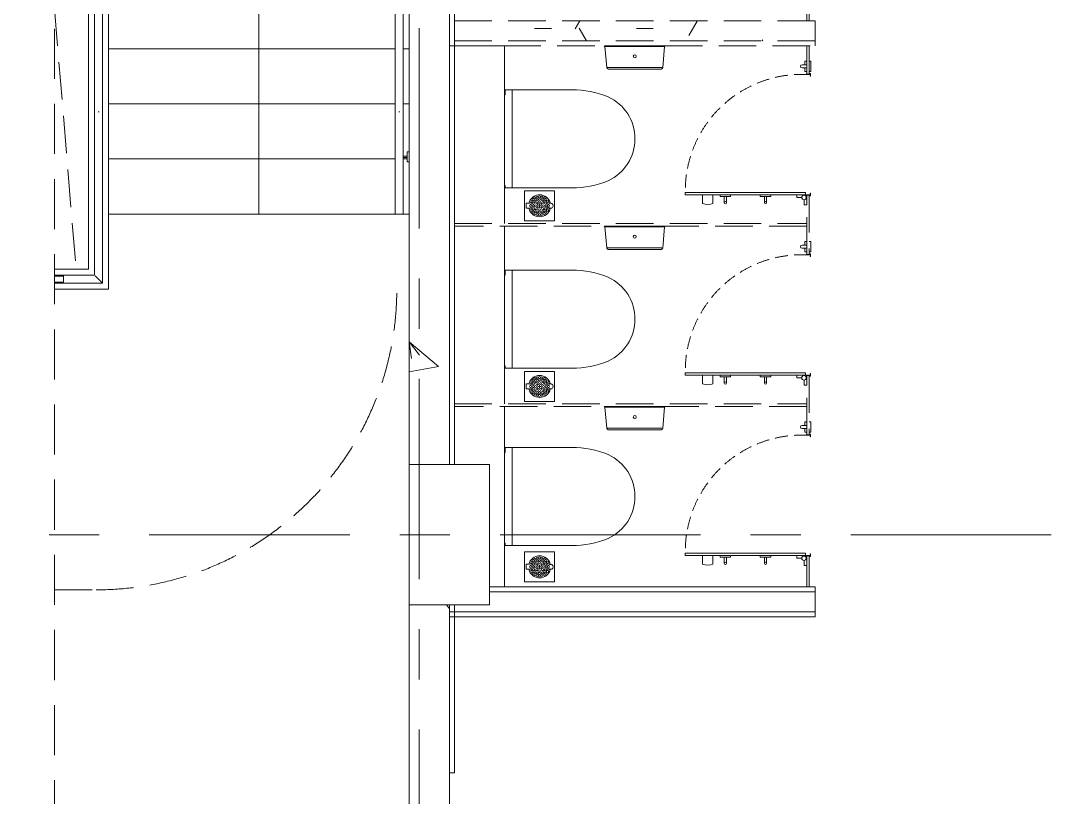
# Model space of a CAD drawing. Header units: millimetres. Extents: x -1834842 to 700335, y -490313101 to 518363.
# Drawn here: x -1243711 to -1238549, y 317059 to 320934 of the extents above; entities that cross this region are included whole.
import ezdxf

# ---------------------------------------------------------------- set-up
doc = ezdxf.new("R2010")
doc.units = ezdxf.units.MM
doc.header["$LTSCALE"] = 0.5
for name, pattern in [('DASHED', [19.05, 12.7, -6.35]), ('IDA - Grid Line', [3500, 2000, -500, 500, -500]), ('IDA - Hidden 065', [537.5, 375, -162.5]), ('IDA - Hidden 2-1', [750, 500, -250]), ('Overhead', [992.1875, 595.3125, -396.875])]:
    doc.linetypes.add(name, pattern=pattern)
doc.layers.get('0').update_dxf_attribs({"color": 8})
for name, color, linetype, lineweight in [('0-1', 8, 'Continuous', 5), ('A-_FURT----_E', 6, 'Continuous', 9), ('A-_WALL----_H-1', 7, 'Continuous', 9), ('S-_COLN----_E-2', 7, 'Continuous', 9)]:
    doc.layers.add(name, color=color, linetype=linetype, lineweight=lineweight)
doc.layers.add('0-LOWER ROOF', color=7, linetype='Continuous')
for name, color, linetype, lineweight, true_color in [('A-_DETA----_E-2', 6, 'IDA - Hidden 065', 9, 0xff00ff), ('A-_DETA----_ED-3', 6, 'IDA - Hidden 065', 9, 0xff00ff), ('A-_DETA----_ED-4', 1, 'IDA - Hidden 065', 9, 0xff0000), ('A-_DETA----_ED-5', 6, 'IDA - Hidden 2-1', 9, 0xff00ff), ('A-_FLOR----_E', 6, 'Continuous', 9, 0xff00ff), ('A-_GENM----_M', 6, 'Continuous', 9, 0xff00ff), ('A-_HANR----_E', 6, 'Continuous', 9, 0xff00ff), ('A-_HANR----_E3', 6, 'Continuous', 9, 0xff00ff), ('A-_HANR----_E3-1', 6, 'Overhead', 9, 0xff00ff), ('A-_HANR----_E6', 6, 'Continuous', 9, 0xff00ff), ('A-_WALL----_E', 6, 'Continuous', 9, 0xff00ff), ('A-_WALL----_H-2', 9, 'Continuous', 9, 0x808080), ('A-_WALLPRTN_E-1', 6, 'Continuous', 18, 0xff00ff), ('M-_SANIFIXR_E', 6, 'Continuous', 9, 0xff00ff), ('S-_ANOTGRID_E-1', 9, 'IDA - Grid Line', 9, 0x808080), ('S-_STRC----_A', 6, 'Continuous', 9, 0xff00ff), ('S-_STRC----_E', 6, 'Continuous', 9, 0xff00ff)]:
    doc.layers.add(name, color=color, linetype=linetype, lineweight=lineweight, true_color=true_color)

# ---------------------------------------------------------------- blocks, each defined once
blk = doc.blocks.new('1599_DB_A_BLK3_1STGD_R21_rvt-2-BLK 2 LOWER ROOF PLAN')
at = {"color": 8}
for p, q in [((-166037.4, -30390.9), (-166037.4, -30407.4)), ((-166028.4, -30388.9), (-166035.4, -30388.9)), ((-166016.4, -30388.9), (-166009.4, -30388.9)), ((-166007.4, -30390.9), (-166007.4, -30438.9)), ((-166028.4, -30407.4), (-166051.9, -30407.4)), ((-166028.4, -30422.4), (-166051.9, -30422.4)), ((-166037.4, -30422.4), (-166037.4, -30438.9)), ((-166028.4, -30440.9), (-166035.4, -30440.9)), ((-166016.4, -30440.9), (-166009.4, -30440.9)), ((-166548.3, -31098.9), (-166548.3, -31055.9)), ((-166496.3, -31055.9), (-166496.3, -31098.9)), ((-166460.2, -31055.9), (-166460.2, -31062.9)), ((-166458.2, -31064.9), (-166410.2, -31064.9)), ((-166439.7, -31095.4), (-166439.7, -31064.9)), ((-166428.7, -31095.4), (-166428.7, -31064.9)), ((-166408.2, -31062.9), (-166408.2, -31055.9)), ((-166260.2, -31055.9), (-166260.2, -31062.9)), ((-166258.2, -31064.9), (-166210.2, -31064.9)), ((-166239.7, -31095.4), (-166239.7, -31064.9)), ((-166228.7, -31095.4), (-166228.7, -31064.9)), ((-166208.2, -31062.9), (-166208.2, -31055.9)), ((-166028.4, -31307.4), (-166051.9, -31307.4)), ((-166028.4, -31322.4), (-166051.9, -31322.4)), ((-166037.4, -31290.9), (-166037.4, -31307.4)), ((-166037.4, -31322.4), (-166037.4, -31338.9)), ((-166028.4, -31288.9), (-166035.4, -31288.9)), ((-166016.4, -31288.9), (-166009.4, -31288.9)), ((-166007.4, -31290.9), (-166007.4, -31338.9)), ((-166028.4, -31340.9), (-166035.4, -31340.9)), ((-166016.4, -31340.9), (-166009.4, -31340.9)), ((-166548.3, -31998.9), (-166548.3, -31955.9)), ((-166496.3, -31955.9), (-166496.3, -31998.9)), ((-166460.2, -31955.9), (-166460.2, -31962.9)), ((-166458.2, -31964.9), (-166410.2, -31964.9)), ((-166439.7, -31995.4), (-166439.7, -31964.9)), ((-166428.7, -31995.4), (-166428.7, -31964.9)), ((-166408.2, -31962.9), (-166408.2, -31955.9)), ((-166260.2, -31955.9), (-166260.2, -31962.9)), ((-166258.2, -31964.9), (-166210.2, -31964.9)), ((-166239.7, -31995.4), (-166239.7, -31964.9)), ((-166228.7, -31995.4), (-166228.7, -31964.9)), ((-166208.2, -31962.9), (-166208.2, -31955.9)), ((-166028.4, -32207.4), (-166051.9, -32207.4)), ((-166037.4, -32190.9), (-166037.4, -32207.4)), ((-166028.4, -32188.9), (-166035.4, -32188.9)), ((-166016.4, -32188.9), (-166009.4, -32188.9)), ((-166007.4, -32190.9), (-166007.4, -32238.9)), ((-166028.4, -32222.4), (-166051.9, -32222.4)), ((-166037.4, -32222.4), (-166037.4, -32238.9)), ((-166028.4, -32240.9), (-166035.4, -32240.9)), ((-166016.4, -32240.9), (-166009.4, -32240.9)), ((-166548.3, -32898.9), (-166548.3, -32855.9)), ((-166496.3, -32855.9), (-166496.3, -32898.9)), ((-166460.2, -32855.9), (-166460.2, -32862.9)), ((-166458.2, -32864.9), (-166410.2, -32864.9)), ((-166439.7, -32895.4), (-166439.7, -32864.9)), ((-166428.7, -32895.4), (-166428.7, -32864.9)), ((-166408.2, -32862.9), (-166408.2, -32855.9)), ((-166260.2, -32855.9), (-166260.2, -32862.9)), ((-166258.2, -32864.9), (-166210.2, -32864.9)), ((-166239.7, -32895.4), (-166239.7, -32864.9)), ((-166228.7, -32895.4), (-166228.7, -32864.9)), ((-166208.2, -32862.9), (-166208.2, -32855.9))]:
    blk.add_line(p, q, dxfattribs=at)
for points in [[(-166009.1, -30461.7, -0.291473), (-166010.2, -30463.5, -1), (-166010.7, -30462.5, 0.291473), (-166010.3, -30461.7), (-166010.3, -30454, 0.350085), (-166012.1, -30452.7, 1), (-166012.1, -30455.2), (-166012.1, -30455.7), (-166028.6, -30455.7, -0.414214), (-166029.1, -30455.2), (-166029.1, -30451.7, -0.327538), (-166028.4, -30450.7), (-166028.4, -30454.5), (-166016.4, -30454.5), (-166016.4, -30451.7, -0.414214), (-166015.4, -30450.7), (-166012.1, -30450.7, -0.414214), (-166009.1, -30453.7)], [(-166009.1, -31049.9, 0.291473), (-166010.2, -31048.1, 1), (-166010.7, -31049.1, -0.291473), (-166010.3, -31049.9), (-166010.3, -31057.6, -0.350085), (-166012.1, -31058.9, -1), (-166012.1, -31056.4), (-166012.1, -31055.9), (-166028.6, -31055.9, 0.414214), (-166029.1, -31056.4), (-166029.1, -31059.9, 0.327538), (-166028.4, -31060.9), (-166028.4, -31057.1), (-166016.4, -31057.1), (-166016.4, -31059.9, 0.414214), (-166015.4, -31060.9), (-166012.1, -31060.9, 0.414214), (-166009.1, -31057.9)], [(-166009.1, -31361.7, -0.291473), (-166010.2, -31363.5, -1), (-166010.7, -31362.5, 0.291473), (-166010.3, -31361.7), (-166010.3, -31354, 0.350085), (-166012.1, -31352.7, 1), (-166012.1, -31355.2), (-166012.1, -31355.7), (-166028.6, -31355.7, -0.414214), (-166029.1, -31355.2), (-166029.1, -31351.7, -0.327538), (-166028.4, -31350.7), (-166028.4, -31354.5), (-166016.4, -31354.5), (-166016.4, -31351.7, -0.414214), (-166015.4, -31350.7), (-166012.1, -31350.7, -0.414214), (-166009.1, -31353.7)], [(-166009.1, -31949.9, 0.291473), (-166010.2, -31948.1, 1), (-166010.7, -31949.1, -0.291473), (-166010.3, -31949.9), (-166010.3, -31957.6, -0.350085), (-166012.1, -31958.9, -1), (-166012.1, -31956.4), (-166012.1, -31955.9), (-166028.6, -31955.9, 0.414214), (-166029.1, -31956.4), (-166029.1, -31959.9, 0.327538), (-166028.4, -31960.9), (-166028.4, -31957.1), (-166016.4, -31957.1), (-166016.4, -31959.9, 0.414214), (-166015.4, -31960.9), (-166012.1, -31960.9, 0.414214), (-166009.1, -31957.9)], [(-166009.1, -32261.7, -0.291473), (-166010.2, -32263.5, -1), (-166010.7, -32262.5, 0.291473), (-166010.3, -32261.7), (-166010.3, -32254, 0.350085), (-166012.1, -32252.7, 1), (-166012.1, -32255.2), (-166012.1, -32255.7), (-166028.6, -32255.7, -0.414214), (-166029.1, -32255.2), (-166029.1, -32251.7, -0.327538), (-166028.4, -32250.7), (-166028.4, -32254.5), (-166016.4, -32254.5), (-166016.4, -32251.7, -0.414214), (-166015.4, -32250.7), (-166012.1, -32250.7, -0.414214), (-166009.1, -32253.7)], [(-166009.1, -32849.9, 0.291473), (-166010.2, -32848.1, 1), (-166010.7, -32849.1, -0.291473), (-166010.3, -32849.9), (-166010.3, -32857.6, -0.350085), (-166012.1, -32858.9, -1), (-166012.1, -32856.4), (-166012.1, -32855.9), (-166028.6, -32855.9, 0.414214), (-166029.1, -32856.4), (-166029.1, -32859.9, 0.327538), (-166028.4, -32860.9), (-166028.4, -32857.1), (-166016.4, -32857.1), (-166016.4, -32859.9, 0.414214), (-166015.4, -32860.9), (-166012.1, -32860.9, 0.414214), (-166009.1, -32857.9)]]:
    blk.add_lwpolyline(points, format="xyb", close=True, dxfattribs=at)
for points in [[(-166034.2, -31043.9), (-166634.2, -31043.9), (-166634.2, -31055.9), (-166034.2, -31055.9)], [(-166034.2, -31943.9), (-166634.2, -31943.9), (-166634.2, -31955.9), (-166034.2, -31955.9)], [(-166034.2, -32843.9), (-166634.2, -32843.9), (-166634.2, -32855.9), (-166034.2, -32855.9)]]:
    blk.add_lwpolyline(points, close=True, dxfattribs=at)
for points in [[(-166052.9, -31069.4), (-166075.9, -31069.4, -0.414214), (-166077.9, -31067.4), (-166077.9, -31055.9), (-166050.4, -31055.9), (-166050.4, -31058.3), (-166041.9, -31058.3)], [(-166041.9, -31080.4), (-166041.9, -31103.4, 0.414214), (-166039.9, -31105.4), (-166028.4, -31105.4), (-166028.4, -31077.9), (-166030.8, -31077.9), (-166030.8, -31069.4)], [(-166052.9, -31969.4), (-166075.9, -31969.4, -0.414214), (-166077.9, -31967.4), (-166077.9, -31955.9), (-166050.4, -31955.9), (-166050.4, -31958.3), (-166041.9, -31958.3)], [(-166041.9, -31980.4), (-166041.9, -32003.4, 0.414214), (-166039.9, -32005.4), (-166028.4, -32005.4), (-166028.4, -31977.9), (-166030.8, -31977.9), (-166030.8, -31969.4)], [(-166052.9, -32869.4), (-166075.9, -32869.4, -0.414214), (-166077.9, -32867.4), (-166077.9, -32855.9), (-166050.4, -32855.9), (-166050.4, -32858.3), (-166041.9, -32858.3)], [(-166041.9, -32880.4), (-166041.9, -32903.4, 0.414214), (-166039.9, -32905.4), (-166028.4, -32905.4), (-166028.4, -32877.9), (-166030.8, -32877.9), (-166030.8, -32869.4)]]:
    blk.add_lwpolyline(points, format="xyb", dxfattribs=at)
for centre, radius in [((-166041.9, -31069.4), 11), ((-166434.2, -31095.4), 5.5), ((-166234.2, -31095.4), 5.5), ((-166434.2, -31995.4), 5.5), ((-166234.2, -31995.4), 5.5), ((-166041.9, -31969.4), 11), ((-166041.9, -32869.4), 11), ((-166434.2, -32895.4), 5.5), ((-166234.2, -32895.4), 5.5)]:
    blk.add_circle(centre, radius, dxfattribs=at)
for centre, radius, start, end in [((-166035.4, -30390.9), 2, 90, 180), ((-166009.4, -30390.9), 2, 0, 90), ((-166051.9, -30414.9), 7.5, 90, 270), ((-166035.4, -30438.9), 2, 180, 270), ((-166009.4, -30438.9), 2, 270, 0), ((-166458.2, -31062.9), 2, 180, 270), ((-166410.2, -31062.9), 2, 270, 0), ((-166258.2, -31062.9), 2, 180, 270), ((-166210.2, -31062.9), 2, 270, 0), ((-166522.3, -31033.8), 70.1, 248.2289, 291.7711), ((-166051.9, -31314.9), 7.5, 90, 270), ((-166035.4, -31290.9), 2, 90, 180), ((-166009.4, -31290.9), 2, 0, 90), ((-166035.4, -31338.9), 2, 180, 270), ((-166009.4, -31338.9), 2, 270, 0), ((-166522.3, -31933.8), 70.1, 248.2289, 291.7711), ((-166458.2, -31962.9), 2, 180, 270), ((-166410.2, -31962.9), 2, 270, 0), ((-166258.2, -31962.9), 2, 180, 270), ((-166210.2, -31962.9), 2, 270, 0), ((-166051.9, -32214.9), 7.5, 90, 270), ((-166035.4, -32190.9), 2, 90, 180), ((-166009.4, -32190.9), 2, 0, 90), ((-166035.4, -32238.9), 2, 180, 270), ((-166009.4, -32238.9), 2, 270, 0), ((-166458.2, -32862.9), 2, 180, 270), ((-166410.2, -32862.9), 2, 270, 0), ((-166258.2, -32862.9), 2, 180, 270), ((-166210.2, -32862.9), 2, 270, 0), ((-166522.3, -32833.8), 70.1, 248.2289, 291.7711)]:
    blk.add_arc(centre, radius, start, end, dxfattribs=at)
at = {"color": 8, "linetype": 'DASHED', "ltscale": 10}
for centre in [(-166053.5, -31036), (-166053.5, -31936), (-166053.5, -32836)]:
    blk.add_arc(centre, 580.8, 87.4769, 180.7806, dxfattribs=at)
at = {"layer": 'A-_DETA----_E-2', "color": 8}
for p, q in [((-166028.4, -30005.9), (-166028.4, -30187.4)), ((-166016.4, -30187.4), (-166016.4, -30005.9)), ((-165986.4, -30187.4), (-167811.4, -30187.4)), ((-166028.4, -30187.4), (-166016.4, -30187.4)), ((-165986.4, -30312.4), (-165986.4, -30187.4)), ((-165986.4, -30287.4), (-167811.4, -30287.4)), ((-167811.4, -30312.4), (-165986.4, -30312.4)), ((-166028.4, -30455.9), (-166028.4, -30312.4)), ((-166028.4, -30312.4), (-166016.4, -30312.4)), ((-166016.4, -30312.4), (-166016.4, -30455.9)), ((-166016.4, -30455.9), (-166028.4, -30455.9)), ((-166028.4, -31355.9), (-166028.4, -31055.9)), ((-166028.4, -31055.9), (-166016.4, -31055.9)), ((-166016.4, -31055.9), (-166016.4, -31355.9)), ((-167786.4, -31211.9), (-167786.4, -31199.9)), ((-167786.4, -31199.9), (-166028.4, -31199.9)), ((-166028.4, -31211.9), (-167786.4, -31211.9)), ((-166028.4, -31199.9), (-166028.4, -31211.9)), ((-166016.4, -31355.9), (-166028.4, -31355.9)), ((-166028.4, -32255.9), (-166028.4, -31955.9)), ((-166028.4, -31955.9), (-166016.4, -31955.9)), ((-166016.4, -31955.9), (-166016.4, -32255.9)), ((-167786.4, -32111.9), (-167786.4, -32099.9)), ((-167786.4, -32099.9), (-166028.4, -32099.9)), ((-166028.4, -32099.9), (-166028.4, -32111.9)), ((-166028.4, -32111.9), (-167786.4, -32111.9)), ((-166016.4, -32255.9), (-166028.4, -32255.9)), ((-166016.4, -32855.9), (-166028.4, -32855.9)), ((-166028.4, -32855.9), (-166028.4, -33012.4)), ((-166016.4, -33012.4), (-166016.4, -32855.9)), ((-166028.4, -33012.4), (-166016.4, -33012.4))]:
    blk.add_line(p, q, dxfattribs=at)
at = {"layer": 'A-_DETA----_ED-3', "color": 8}
blk.add_line((-169781.4, -30126.6), (-169673.9, -31427.4), dxfattribs=at)
at = {"layer": 'A-_DETA----_ED-4', "color": 8}
blk.add_line((-169781.4, -33027.4), (-169573.8, -33027.4), dxfattribs=at)
blk.add_arc((-169573.8, -31527.4), 1500, 270, 0, dxfattribs=at)
at = {"layer": 'A-_FLOR----_E', "color": 8}
for p, q in [((-167811.4, -27152.4), (-167811.4, -32402.4)), ((-167811.4, -33102.4), (-167811.4, -38052.4))]:
    blk.add_line(p, q, dxfattribs=at)
at = {"layer": 'A-_FURT----_E', "color": 8}
for p, q in [((-167038.6, -30312.4), (-167035, -30315.9)), ((-166886.4, -30312.4), (-167037, -30312.4)), ((-167037, -30312.4), (-166886.4, -30312.4)), ((-167035, -30315.9), (-167025.9, -30420.3)), ((-166886.4, -30315.9), (-167031.6, -30315.9)), ((-167023.2, -30315.4), (-167023.2, -30315.4)), ((-166946.9, -30315.9), (-166886.4, -30315.9)), ((-166886.4, -30312.4), (-166735.7, -30312.4)), ((-166735.7, -30312.4), (-166886.4, -30312.4)), ((-166886.4, -30315.9), (-166825.8, -30315.9)), ((-166741.1, -30315.9), (-166886.4, -30315.9)), ((-166749.5, -30315.4), (-166749.5, -30315.4)), ((-166746.8, -30420.3), (-166737.7, -30315.9)), ((-166737.7, -30315.9), (-166734.2, -30312.4)), ((-167022.1, -30420.3), (-166886.4, -30420.3)), ((-166886.4, -30420.3), (-166750.6, -30420.3)), ((-167038.6, -31212.4), (-167035, -31215.9)), ((-166886.4, -31212.4), (-167037, -31212.4)), ((-167037, -31212.4), (-166886.4, -31212.4)), ((-167035, -31215.9), (-167025.9, -31320.3)), ((-166886.4, -31215.9), (-167031.6, -31215.9)), ((-167023.2, -31215.4), (-167023.2, -31215.4)), ((-166946.9, -31215.9), (-166886.4, -31215.9)), ((-166886.4, -31212.4), (-166735.7, -31212.4)), ((-166735.7, -31212.4), (-166886.4, -31212.4)), ((-166886.4, -31215.9), (-166825.8, -31215.9)), ((-166741.1, -31215.9), (-166886.4, -31215.9)), ((-166749.5, -31215.4), (-166749.5, -31215.4)), ((-166746.8, -31320.3), (-166737.7, -31215.9)), ((-166737.7, -31215.9), (-166734.2, -31212.4)), ((-167022.1, -31320.3), (-166886.4, -31320.3)), ((-166886.4, -31320.3), (-166750.6, -31320.3)), ((-167038.6, -32112.4), (-167035, -32115.9)), ((-166886.4, -32112.4), (-167037, -32112.4)), ((-167037, -32112.4), (-166886.4, -32112.4)), ((-167035, -32115.9), (-167025.9, -32220.3)), ((-166886.4, -32115.9), (-167031.6, -32115.9)), ((-167023.2, -32115.4), (-167023.2, -32115.4)), ((-166946.9, -32115.9), (-166886.4, -32115.9)), ((-166886.4, -32112.4), (-166735.7, -32112.4)), ((-166735.7, -32112.4), (-166886.4, -32112.4)), ((-166886.4, -32115.9), (-166825.8, -32115.9)), ((-166741.1, -32115.9), (-166886.4, -32115.9)), ((-166749.5, -32115.4), (-166749.5, -32115.4)), ((-166746.8, -32220.3), (-166737.7, -32115.9)), ((-166737.7, -32115.9), (-166734.2, -32112.4)), ((-167022.1, -32220.3), (-166886.4, -32220.3)), ((-166886.4, -32220.3), (-166750.6, -32220.3))]:
    blk.add_line(p, q, dxfattribs=at)
at = {"layer": 'A-_FURT----_E', "color": 8, "flags": 128}
for points in [[(-167015.1, -30429.4), (-167015.6, -30429.4), (-167016, -30429.3), (-167016.4, -30429.3), (-167016.9, -30429.2), (-167017.3, -30429.2), (-167017.7, -30429.1), (-167018.2, -30428.9), (-167018.6, -30428.8), (-167019, -30428.7), (-167019.4, -30428.5), (-167019.8, -30428.3), (-167020.2, -30428.1), (-167020.6, -30427.9), (-167020.9, -30427.7), (-167021.3, -30427.5), (-167021.7, -30427.2), (-167022, -30426.9), (-167022.3, -30426.7), (-167022.7, -30426.4), (-167023, -30426), (-167023.3, -30425.7), (-167023.6, -30425.4), (-167023.8, -30425.1), (-167024.1, -30424.7), (-167024.3, -30424.3), (-167024.6, -30424), (-167024.8, -30423.6), (-167025, -30423.2), (-167025.2, -30422.8), (-167025.3, -30422.4), (-167025.5, -30422), (-167025.6, -30421.6), (-167025.7, -30421.1), (-167025.8, -30420.7), (-167025.9, -30420.3)], [(-166886.4, -30429.4), (-166891.5, -30429.4), (-166896.7, -30429.4), (-166901.8, -30429.4), (-166906.9, -30429.4), (-166912, -30429.4), (-166917, -30429.4), (-166922, -30429.4), (-166926.9, -30429.4), (-166931.7, -30429.4), (-166936.5, -30429.4), (-166941.2, -30429.4), (-166945.8, -30429.4), (-166950.3, -30429.4), (-166954.8, -30429.4), (-166959.1, -30429.4), (-166963.3, -30429.4), (-166967.3, -30429.4), (-166971.3, -30429.4), (-166975.1, -30429.4), (-166978.7, -30429.4), (-166982.2, -30429.4), (-166985.6, -30429.4), (-166988.8, -30429.4), (-166991.8, -30429.4), (-166994.7, -30429.4), (-166997.4, -30429.4), (-166999.9, -30429.4), (-167002.3, -30429.4), (-167004.4, -30429.4), (-167006.4, -30429.4), (-167008.1, -30429.4), (-167009.7, -30429.4), (-167011.1, -30429.4), (-167012.3, -30429.4), (-167013.2, -30429.4), (-167014, -30429.4), (-167014.6, -30429.4), (-167015, -30429.4), (-167015.1, -30429.4), (-167015.1, -30429.4)], [(-167015.1, -30429.4), (-167015, -30429.4), (-167014.7, -30429.4), (-167014.2, -30429.4), (-167013.5, -30429.4), (-167012.6, -30429.4), (-167011.4, -30429.4), (-167010.1, -30429.4), (-167008.6, -30429.4), (-167006.9, -30429.4), (-167005, -30429.4), (-167002.9, -30429.4), (-167000.6, -30429.4), (-166998.1, -30429.4), (-166995.5, -30429.4), (-166992.6, -30429.4), (-166989.6, -30429.4), (-166986.5, -30429.4), (-166983.2, -30429.4), (-166979.7, -30429.4), (-166976.1, -30429.4), (-166972.3, -30429.4), (-166968.4, -30429.4), (-166964.4, -30429.4), (-166960.2, -30429.4), (-166955.9, -30429.4), (-166951.5, -30429.4), (-166947.1, -30429.4), (-166942.5, -30429.4), (-166937.8, -30429.4), (-166933, -30429.4), (-166928.2, -30429.4), (-166923.3, -30429.4), (-166918.3, -30429.4), (-166913.3, -30429.4), (-166908.3, -30429.4), (-166903.2, -30429.4), (-166898, -30429.4), (-166892.9, -30429.4), (-166887.8, -30429.4), (-166886.4, -30429.4)], [(-166886.4, -30429.4), (-166881.2, -30429.4), (-166876.1, -30429.4), (-166871, -30429.4), (-166865.9, -30429.4), (-166860.8, -30429.4), (-166855.8, -30429.4), (-166850.8, -30429.4), (-166845.9, -30429.4), (-166841, -30429.4), (-166836.2, -30429.4), (-166831.5, -30429.4), (-166826.9, -30429.4), (-166822.4, -30429.4), (-166818, -30429.4), (-166813.7, -30429.4), (-166809.5, -30429.4), (-166805.4, -30429.4), (-166801.5, -30429.4), (-166797.7, -30429.4), (-166794, -30429.4), (-166790.5, -30429.4), (-166787.1, -30429.4), (-166783.9, -30429.4), (-166780.9, -30429.4), (-166778, -30429.4), (-166775.3, -30429.4), (-166772.8, -30429.4), (-166770.5, -30429.4), (-166768.3, -30429.4), (-166766.4, -30429.4), (-166764.6, -30429.4), (-166763, -30429.4), (-166761.6, -30429.4), (-166760.5, -30429.4), (-166759.5, -30429.4), (-166758.7, -30429.4), (-166758.2, -30429.4), (-166757.8, -30429.4), (-166757.6, -30429.4), (-166757.6, -30429.4)], [(-166757.6, -30429.4), (-166757.7, -30429.4), (-166758, -30429.4), (-166758.5, -30429.4), (-166759.3, -30429.4), (-166760.2, -30429.4), (-166761.3, -30429.4), (-166762.6, -30429.4), (-166764.2, -30429.4), (-166765.9, -30429.4), (-166767.8, -30429.4), (-166769.9, -30429.4), (-166772.2, -30429.4), (-166774.6, -30429.4), (-166777.3, -30429.4), (-166780.1, -30429.4), (-166783.1, -30429.4), (-166786.3, -30429.4), (-166789.6, -30429.4), (-166793, -30429.4), (-166796.7, -30429.4), (-166800.4, -30429.4), (-166804.3, -30429.4), (-166808.4, -30429.4), (-166812.5, -30429.4), (-166816.8, -30429.4), (-166821.2, -30429.4), (-166825.7, -30429.4), (-166830.3, -30429.4), (-166835, -30429.4), (-166839.7, -30429.4), (-166844.6, -30429.4), (-166849.5, -30429.4), (-166854.4, -30429.4), (-166859.4, -30429.4), (-166864.5, -30429.4), (-166869.6, -30429.4), (-166874.7, -30429.4), (-166879.8, -30429.4), (-166885, -30429.4), (-166886.4, -30429.4)], [(-166746.8, -30420.3), (-166746.9, -30420.7), (-166747, -30421.2), (-166747.1, -30421.6), (-166747.3, -30422), (-166747.4, -30422.4), (-166747.6, -30422.8), (-166747.8, -30423.2), (-166748, -30423.6), (-166748.2, -30424), (-166748.4, -30424.4), (-166748.7, -30424.7), (-166748.9, -30425.1), (-166749.2, -30425.4), (-166749.5, -30425.8), (-166749.8, -30426.1), (-166750.1, -30426.4), (-166750.4, -30426.7), (-166750.8, -30427), (-166751.1, -30427.2), (-166751.5, -30427.5), (-166751.8, -30427.7), (-166752.2, -30427.9), (-166752.6, -30428.2), (-166753, -30428.3), (-166753.4, -30428.5), (-166753.8, -30428.7), (-166754.2, -30428.8), (-166754.6, -30429), (-166755.1, -30429.1), (-166755.5, -30429.2), (-166755.9, -30429.2), (-166756.4, -30429.3), (-166756.8, -30429.3), (-166757.2, -30429.4), (-166757.6, -30429.4)], [(-167015.1, -31329.4), (-167015.6, -31329.4), (-167016, -31329.3), (-167016.4, -31329.3), (-167016.9, -31329.2), (-167017.3, -31329.2), (-167017.7, -31329.1), (-167018.2, -31328.9), (-167018.6, -31328.8), (-167019, -31328.7), (-167019.4, -31328.5), (-167019.8, -31328.3), (-167020.2, -31328.1), (-167020.6, -31327.9), (-167020.9, -31327.7), (-167021.3, -31327.5), (-167021.7, -31327.2), (-167022, -31326.9), (-167022.3, -31326.7), (-167022.7, -31326.4), (-167023, -31326), (-167023.3, -31325.7), (-167023.6, -31325.4), (-167023.8, -31325.1), (-167024.1, -31324.7), (-167024.3, -31324.3), (-167024.6, -31324), (-167024.8, -31323.6), (-167025, -31323.2), (-167025.2, -31322.8), (-167025.3, -31322.4), (-167025.5, -31322), (-167025.6, -31321.6), (-167025.7, -31321.1), (-167025.8, -31320.7), (-167025.9, -31320.3)], [(-166886.4, -31329.4), (-166891.5, -31329.4), (-166896.7, -31329.4), (-166901.8, -31329.4), (-166906.9, -31329.4), (-166912, -31329.4), (-166917, -31329.4), (-166922, -31329.4), (-166926.9, -31329.4), (-166931.7, -31329.4), (-166936.5, -31329.4), (-166941.2, -31329.4), (-166945.8, -31329.4), (-166950.3, -31329.4), (-166954.8, -31329.4), (-166959.1, -31329.4), (-166963.3, -31329.4), (-166967.3, -31329.4), (-166971.3, -31329.4), (-166975.1, -31329.4), (-166978.7, -31329.4), (-166982.2, -31329.4), (-166985.6, -31329.4), (-166988.8, -31329.4), (-166991.8, -31329.4), (-166994.7, -31329.4), (-166997.4, -31329.4), (-166999.9, -31329.4), (-167002.3, -31329.4), (-167004.4, -31329.4), (-167006.4, -31329.4), (-167008.1, -31329.4), (-167009.7, -31329.4), (-167011.1, -31329.4), (-167012.3, -31329.4), (-167013.2, -31329.4), (-167014, -31329.4), (-167014.6, -31329.4), (-167015, -31329.4), (-167015.1, -31329.4), (-167015.1, -31329.4)], [(-167015.1, -31329.4), (-167015, -31329.4), (-167014.7, -31329.4), (-167014.2, -31329.4), (-167013.5, -31329.4), (-167012.6, -31329.4), (-167011.4, -31329.4), (-167010.1, -31329.4), (-167008.6, -31329.4), (-167006.9, -31329.4), (-167005, -31329.4), (-167002.9, -31329.4), (-167000.6, -31329.4), (-166998.1, -31329.4), (-166995.5, -31329.4), (-166992.6, -31329.4), (-166989.6, -31329.4), (-166986.5, -31329.4), (-166983.2, -31329.4), (-166979.7, -31329.4), (-166976.1, -31329.4), (-166972.3, -31329.4), (-166968.4, -31329.4), (-166964.4, -31329.4), (-166960.2, -31329.4), (-166955.9, -31329.4), (-166951.5, -31329.4), (-166947.1, -31329.4), (-166942.5, -31329.4), (-166937.8, -31329.4), (-166933, -31329.4), (-166928.2, -31329.4), (-166923.3, -31329.4), (-166918.3, -31329.4), (-166913.3, -31329.4), (-166908.3, -31329.4), (-166903.2, -31329.4), (-166898, -31329.4), (-166892.9, -31329.4), (-166887.8, -31329.4), (-166886.4, -31329.4)], [(-166886.4, -31329.4), (-166881.2, -31329.4), (-166876.1, -31329.4), (-166871, -31329.4), (-166865.9, -31329.4), (-166860.8, -31329.4), (-166855.8, -31329.4), (-166850.8, -31329.4), (-166845.9, -31329.4), (-166841, -31329.4), (-166836.2, -31329.4), (-166831.5, -31329.4), (-166826.9, -31329.4), (-166822.4, -31329.4), (-166818, -31329.4), (-166813.7, -31329.4), (-166809.5, -31329.4), (-166805.4, -31329.4), (-166801.5, -31329.4), (-166797.7, -31329.4), (-166794, -31329.4), (-166790.5, -31329.4), (-166787.1, -31329.4), (-166783.9, -31329.4), (-166780.9, -31329.4), (-166778, -31329.4), (-166775.3, -31329.4), (-166772.8, -31329.4), (-166770.5, -31329.4), (-166768.3, -31329.4), (-166766.4, -31329.4), (-166764.6, -31329.4), (-166763, -31329.4), (-166761.6, -31329.4), (-166760.5, -31329.4), (-166759.5, -31329.4), (-166758.7, -31329.4), (-166758.2, -31329.4), (-166757.8, -31329.4), (-166757.6, -31329.4), (-166757.6, -31329.4)], [(-166757.6, -31329.4), (-166757.7, -31329.4), (-166758, -31329.4), (-166758.5, -31329.4), (-166759.3, -31329.4), (-166760.2, -31329.4), (-166761.3, -31329.4), (-166762.6, -31329.4), (-166764.2, -31329.4), (-166765.9, -31329.4), (-166767.8, -31329.4), (-166769.9, -31329.4), (-166772.2, -31329.4), (-166774.6, -31329.4), (-166777.3, -31329.4), (-166780.1, -31329.4), (-166783.1, -31329.4), (-166786.3, -31329.4), (-166789.6, -31329.4), (-166793, -31329.4), (-166796.7, -31329.4), (-166800.4, -31329.4), (-166804.3, -31329.4), (-166808.4, -31329.4), (-166812.5, -31329.4), (-166816.8, -31329.4), (-166821.2, -31329.4), (-166825.7, -31329.4), (-166830.3, -31329.4), (-166835, -31329.4), (-166839.7, -31329.4), (-166844.6, -31329.4), (-166849.5, -31329.4), (-166854.4, -31329.4), (-166859.4, -31329.4), (-166864.5, -31329.4), (-166869.6, -31329.4), (-166874.7, -31329.4), (-166879.8, -31329.4), (-166885, -31329.4), (-166886.4, -31329.4)], [(-166746.8, -31320.3), (-166746.9, -31320.7), (-166747, -31321.2), (-166747.1, -31321.6), (-166747.3, -31322), (-166747.4, -31322.4), (-166747.6, -31322.8), (-166747.8, -31323.2), (-166748, -31323.6), (-166748.2, -31324), (-166748.4, -31324.4), (-166748.7, -31324.7), (-166748.9, -31325.1), (-166749.2, -31325.4), (-166749.5, -31325.8), (-166749.8, -31326.1), (-166750.1, -31326.4), (-166750.4, -31326.7), (-166750.8, -31327), (-166751.1, -31327.2), (-166751.5, -31327.5), (-166751.8, -31327.7), (-166752.2, -31327.9), (-166752.6, -31328.2), (-166753, -31328.3), (-166753.4, -31328.5), (-166753.8, -31328.7), (-166754.2, -31328.8), (-166754.6, -31329), (-166755.1, -31329.1), (-166755.5, -31329.2), (-166755.9, -31329.2), (-166756.4, -31329.3), (-166756.8, -31329.3), (-166757.2, -31329.4), (-166757.6, -31329.4)], [(-167015.1, -32229.4), (-167015.6, -32229.4), (-167016, -32229.3), (-167016.4, -32229.3), (-167016.9, -32229.2), (-167017.3, -32229.2), (-167017.7, -32229.1), (-167018.2, -32228.9), (-167018.6, -32228.8), (-167019, -32228.7), (-167019.4, -32228.5), (-167019.8, -32228.3), (-167020.2, -32228.1), (-167020.6, -32227.9), (-167020.9, -32227.7), (-167021.3, -32227.5), (-167021.7, -32227.2), (-167022, -32226.9), (-167022.3, -32226.7), (-167022.7, -32226.4), (-167023, -32226), (-167023.3, -32225.7), (-167023.6, -32225.4), (-167023.8, -32225.1), (-167024.1, -32224.7), (-167024.3, -32224.3), (-167024.6, -32224), (-167024.8, -32223.6), (-167025, -32223.2), (-167025.2, -32222.8), (-167025.3, -32222.4), (-167025.5, -32222), (-167025.6, -32221.6), (-167025.7, -32221.1), (-167025.8, -32220.7), (-167025.9, -32220.3)], [(-166886.4, -32229.4), (-166891.5, -32229.4), (-166896.7, -32229.4), (-166901.8, -32229.4), (-166906.9, -32229.4), (-166912, -32229.4), (-166917, -32229.4), (-166922, -32229.4), (-166926.9, -32229.4), (-166931.7, -32229.4), (-166936.5, -32229.4), (-166941.2, -32229.4), (-166945.8, -32229.4), (-166950.3, -32229.4), (-166954.8, -32229.4), (-166959.1, -32229.4), (-166963.3, -32229.4), (-166967.3, -32229.4), (-166971.3, -32229.4), (-166975.1, -32229.4), (-166978.7, -32229.4), (-166982.2, -32229.4), (-166985.6, -32229.4), (-166988.8, -32229.4), (-166991.8, -32229.4), (-166994.7, -32229.4), (-166997.4, -32229.4), (-166999.9, -32229.4), (-167002.3, -32229.4), (-167004.4, -32229.4), (-167006.4, -32229.4), (-167008.1, -32229.4), (-167009.7, -32229.4), (-167011.1, -32229.4), (-167012.3, -32229.4), (-167013.2, -32229.4), (-167014, -32229.4), (-167014.6, -32229.4), (-167015, -32229.4), (-167015.1, -32229.4), (-167015.1, -32229.4)], [(-167015.1, -32229.4), (-167015, -32229.4), (-167014.7, -32229.4), (-167014.2, -32229.4), (-167013.5, -32229.4), (-167012.6, -32229.4), (-167011.4, -32229.4), (-167010.1, -32229.4), (-167008.6, -32229.4), (-167006.9, -32229.4), (-167005, -32229.4), (-167002.9, -32229.4), (-167000.6, -32229.4), (-166998.1, -32229.4), (-166995.5, -32229.4), (-166992.6, -32229.4), (-166989.6, -32229.4), (-166986.5, -32229.4), (-166983.2, -32229.4), (-166979.7, -32229.4), (-166976.1, -32229.4), (-166972.3, -32229.4), (-166968.4, -32229.4), (-166964.4, -32229.4), (-166960.2, -32229.4), (-166955.9, -32229.4), (-166951.5, -32229.4), (-166947.1, -32229.4), (-166942.5, -32229.4), (-166937.8, -32229.4), (-166933, -32229.4), (-166928.2, -32229.4), (-166923.3, -32229.4), (-166918.3, -32229.4), (-166913.3, -32229.4), (-166908.3, -32229.4), (-166903.2, -32229.4), (-166898, -32229.4), (-166892.9, -32229.4), (-166887.8, -32229.4), (-166886.4, -32229.4)], [(-166886.4, -32229.4), (-166881.2, -32229.4), (-166876.1, -32229.4), (-166871, -32229.4), (-166865.9, -32229.4), (-166860.8, -32229.4), (-166855.8, -32229.4), (-166850.8, -32229.4), (-166845.9, -32229.4), (-166841, -32229.4), (-166836.2, -32229.4), (-166831.5, -32229.4), (-166826.9, -32229.4), (-166822.4, -32229.4), (-166818, -32229.4), (-166813.7, -32229.4), (-166809.5, -32229.4), (-166805.4, -32229.4), (-166801.5, -32229.4), (-166797.7, -32229.4), (-166794, -32229.4), (-166790.5, -32229.4), (-166787.1, -32229.4), (-166783.9, -32229.4), (-166780.9, -32229.4), (-166778, -32229.4), (-166775.3, -32229.4), (-166772.8, -32229.4), (-166770.5, -32229.4), (-166768.3, -32229.4), (-166766.4, -32229.4), (-166764.6, -32229.4), (-166763, -32229.4), (-166761.6, -32229.4), (-166760.5, -32229.4), (-166759.5, -32229.4), (-166758.7, -32229.4), (-166758.2, -32229.4), (-166757.8, -32229.4), (-166757.6, -32229.4), (-166757.6, -32229.4)], [(-166757.6, -32229.4), (-166757.7, -32229.4), (-166758, -32229.4), (-166758.5, -32229.4), (-166759.3, -32229.4), (-166760.2, -32229.4), (-166761.3, -32229.4), (-166762.6, -32229.4), (-166764.2, -32229.4), (-166765.9, -32229.4), (-166767.8, -32229.4), (-166769.9, -32229.4), (-166772.2, -32229.4), (-166774.6, -32229.4), (-166777.3, -32229.4), (-166780.1, -32229.4), (-166783.1, -32229.4), (-166786.3, -32229.4), (-166789.6, -32229.4), (-166793, -32229.4), (-166796.7, -32229.4), (-166800.4, -32229.4), (-166804.3, -32229.4), (-166808.4, -32229.4), (-166812.5, -32229.4), (-166816.8, -32229.4), (-166821.2, -32229.4), (-166825.7, -32229.4), (-166830.3, -32229.4), (-166835, -32229.4), (-166839.7, -32229.4), (-166844.6, -32229.4), (-166849.5, -32229.4), (-166854.4, -32229.4), (-166859.4, -32229.4), (-166864.5, -32229.4), (-166869.6, -32229.4), (-166874.7, -32229.4), (-166879.8, -32229.4), (-166885, -32229.4), (-166886.4, -32229.4)], [(-166746.8, -32220.3), (-166746.9, -32220.7), (-166747, -32221.2), (-166747.1, -32221.6), (-166747.3, -32222), (-166747.4, -32222.4), (-166747.6, -32222.8), (-166747.8, -32223.2), (-166748, -32223.6), (-166748.2, -32224), (-166748.4, -32224.4), (-166748.7, -32224.7), (-166748.9, -32225.1), (-166749.2, -32225.4), (-166749.5, -32225.8), (-166749.8, -32226.1), (-166750.1, -32226.4), (-166750.4, -32226.7), (-166750.8, -32227), (-166751.1, -32227.2), (-166751.5, -32227.5), (-166751.8, -32227.7), (-166752.2, -32227.9), (-166752.6, -32228.2), (-166753, -32228.3), (-166753.4, -32228.5), (-166753.8, -32228.7), (-166754.2, -32228.8), (-166754.6, -32229), (-166755.1, -32229.1), (-166755.5, -32229.2), (-166755.9, -32229.2), (-166756.4, -32229.3), (-166756.8, -32229.3), (-166757.2, -32229.4), (-166757.6, -32229.4)]]:
    blk.add_lwpolyline(points, dxfattribs=at)
at = {"layer": 'A-_FURT----_E', "color": 8}
for centre, start, end in [((-166886.4, -30365), 0, 180), ((-166886.4, -30365), 180, 0), ((-166886.4, -31265), 0, 180), ((-166886.4, -31265), 180, 0), ((-166886.4, -32165), 0, 180), ((-166886.4, -32165), 180, 0)]:
    blk.add_arc(centre, 7.38, start, end, dxfattribs=at)
at = {"layer": 'A-_GENM----_M', "color": 8}
for p, q in [((-167536.4, -30312.4), (-167786.4, -30312.4)), ((-167786.4, -30312.4), (-167786.4, -32402.4)), ((-167536.4, -31199.4), (-167536.4, -30312.4)), ((-167536.4, -32099.4), (-167536.4, -31212.4)), ((-167536.4, -33012.4), (-167536.4, -32112.4)), ((-167611.4, -33012.4), (-167536.4, -33012.4))]:
    blk.add_line(p, q, dxfattribs=at)
at = {"layer": 'A-_HANR----_E', "color": 8}
for p, q in [((-168021.4, -30862.8), (-168041.4, -30862.8)), ((-168011.4, -30841.8), (-168021.4, -30841.8)), ((-168021.4, -30841.8), (-168021.4, -30891.8)), ((-168021.4, -30891.8), (-168021.4, -30841.8)), ((-168011.4, -30845.1), (-168011.4, -30888.4)), ((-168011.4, -30888.4), (-168011.4, -30845.1)), ((-168041.4, -30870.8), (-168021.4, -30870.8)), ((-168021.4, -30891.8), (-168011.4, -30891.8))]:
    blk.add_line(p, q, dxfattribs=at)
at = {"layer": 'A-_HANR----_E3', "color": 8}
for p, q in [((-169611.4, -28677.4), (-169611.4, -31427.4)), ((-169511.4, -28677.4), (-169511.4, -31427.4)), ((-169736.4, -31427.4), (-169781.4, -31427.4)), ((-169611.4, -31427.4), (-169736.4, -31427.4)), ((-169511.4, -31427.4), (-169511.4, -31527.4)), ((-169736.4, -31462.4), (-169781.4, -31462.4)), ((-169736.4, -31462.4), (-169781.4, -31462.4)), ((-169736.4, -31492.4), (-169781.4, -31492.4)), ((-169736.4, -31492.4), (-169781.4, -31492.4)), ((-169736.4, -31527.4), (-169781.4, -31527.4)), ((-169511.4, -31527.4), (-169736.4, -31527.4))]:
    blk.add_line(p, q, dxfattribs=at)
at = {"layer": 'A-_HANR----_E3-1', "color": 8}
for p, q in [((-169781.4, -31457.4), (-169736.4, -31457.4)), ((-169736.4, -31457.4), (-169736.4, -31497.4)), ((-169781.4, -31497.4), (-169736.4, -31497.4))]:
    blk.add_line(p, q, dxfattribs=at)
at = {"layer": 'A-_HANR----_E6', "color": 8}
for p, q in [((-168081.4, -31152.4), (-168081.4, -29045.2)), ((-168041.4, -31152.4), (-168041.4, -29034.5)), ((-169581.4, -31427.4), (-169581.4, -29428.3)), ((-169541.4, -31427.4), (-169541.4, -29428.3)), ((-169581.4, -30604.4), (-169581.4, -31421.5)), ((-169541.4, -31421.5), (-169541.4, -30604.4)), ((-168081.4, -30604.4), (-168081.4, -31152.4)), ((-168041.4, -31152.4), (-168041.4, -30604.4)), ((-169559.3, -30641.5), (-169563.5, -30641.5)), ((-168059.3, -30641.5), (-168063.5, -30641.5)), ((-168081.4, -31152.4), (-168041.4, -31152.4)), ((-169581.4, -31421.5), (-169581.4, -31457.4)), ((-169581.4, -31457.4), (-169581.4, -31427.4)), ((-169541.4, -31497.4), (-169541.4, -31421.5)), ((-169541.4, -31497.4), (-169541.4, -31427.4)), ((-169736.4, -31457.4), (-169736.4, -31497.4)), ((-169736.4, -31457.4), (-169581.4, -31457.4)), ((-169581.4, -31457.4), (-169736.4, -31457.4)), ((-169736.4, -31494.7), (-169736.4, -31460.1)), ((-169736.4, -31460.1), (-169736.4, -31494.7)), ((-169736.4, -31497.4), (-169541.4, -31497.4)), ((-169736.4, -31497.4), (-169541.4, -31497.4))]:
    blk.add_line(p, q, dxfattribs=at)
at = {"layer": 'A-_HANR----_E6', "color": 8, "flags": 128}
for points in [[(-168044.1, -31152.4), (-168047.2, -31152.4), (-168051.4, -31152.4), (-168056.2, -31152.4), (-168061.4, -31152.4), (-168066.5, -31152.4), (-168071.4, -31152.4), (-168075.5, -31152.4), (-168078.7, -31152.4)], [(-168078.7, -31152.4), (-168075.5, -31152.4), (-168071.4, -31152.4), (-168066.5, -31152.4), (-168061.4, -31152.4), (-168056.2, -31152.4), (-168051.4, -31152.4), (-168047.2, -31152.4), (-168044.1, -31152.4)]]:
    blk.add_lwpolyline(points, dxfattribs=at)
at = {"layer": 'A-_HANR----_E6', "color": 8}
for points in [[(-169544.1, -31494.7), (-169544.5, -31494.3), (-169545.2, -31493.5), (-169546.3, -31492.4), (-169547.5, -31491.2), (-169549.2, -31489.6), (-169551, -31487.8), (-169552.5, -31486.2), (-169553.7, -31485), (-169554.9, -31483.8), (-169556.2, -31482.6), (-169557.5, -31481.3), (-169558.8, -31480), (-169560.1, -31478.7), (-169561.4, -31477.4), (-169562.7, -31476.1), (-169564, -31474.8), (-169565.3, -31473.5), (-169566.6, -31472.2), (-169567.8, -31470.9), (-169569, -31469.7), (-169570.2, -31468.5), (-169571.4, -31467.4), (-169572.5, -31466.3), (-169573.9, -31464.8), (-169575.2, -31463.5), (-169576.4, -31462.3), (-169577.5, -31461.2), (-169578.3, -31460.5), (-169578.7, -31460.1)], [(-169578.7, -31460.1), (-169578.3, -31460.5), (-169577.5, -31461.2), (-169576.4, -31462.3), (-169575.2, -31463.5), (-169573.6, -31465.2), (-169571.8, -31467), (-169570.2, -31468.5), (-169569, -31469.7), (-169567.8, -31470.9), (-169566.6, -31472.2), (-169565.3, -31473.5), (-169564, -31474.8), (-169562.7, -31476.1), (-169561.4, -31477.4), (-169560.1, -31478.7), (-169558.8, -31480), (-169557.5, -31481.3), (-169556.2, -31482.6), (-169554.9, -31483.8), (-169553.7, -31485), (-169552.5, -31486.2), (-169551.4, -31487.4), (-169550.3, -31488.5), (-169548.8, -31489.9), (-169547.5, -31491.2), (-169546.3, -31492.4), (-169545.2, -31493.5), (-169544.5, -31494.3), (-169544.1, -31494.7)]]:
    blk.add_open_spline(points, degree=3, knots=[0.1666667, 0.1666667, 0.1666667, 0.1666667, 0.2083333, 0.2291667, 0.25, 0.2916667, 0.3333333, 0.3541667, 0.375, 0.3958333, 0.4166667, 0.4375, 0.4583333, 0.4791667, 0.5, 0.5208333, 0.5416667, 0.5625, 0.5833333, 0.6041667, 0.625, 0.6458333, 0.6666667, 0.6875, 0.7083333, 0.75, 0.7708333, 0.7916667, 0.8333333, 0.8333333, 0.8333333, 0.8333333], dxfattribs=at)
at = {"layer": 'A-_WALL----_E', "color": 8}
for p, q in [((-167811.4, -30187.4), (-167811.4, -30287.4)), ((-167811.4, -30287.4), (-167811.4, -30312.4)), ((-167611.4, -33037.4), (-165986.4, -33037.4)), ((-167811.4, -33102.4), (-167811.4, -33137.4)), ((-167811.4, -33137.4), (-167811.4, -33162.4))]:
    blk.add_line(p, q, dxfattribs=at)
at = {"layer": 'A-_WALL----_H-1', "color": 8}
for p, q in [((-167160.5, -30187.4), (-167183.8, -30227.7)), ((-166575, -30189.2), (-166616.9, -30261.8)), ((-167386, -30226), (-167302.2, -30226)), ((-167127.7, -30287.4), (-167164.3, -30224.1)), ((-166878, -30226), (-166794.2, -30226)), ((-166247.8, -30287.4), (-166250.4, -30283))]:
    blk.add_line(p, q, dxfattribs=at)
at = {"layer": 'A-_WALL----_H-2', "color": 8}
for p, q in [((-168011.4, -31789.9), (-167865.4, -31912.3)), ((-168011.4, -31789.9), (-168011.4, -31789.9)), ((-168011.4, -31789.9), (-167960.3, -31856.4)), ((-168011.4, -31789.9), (-168000.4, -31873)), ((-168011.4, -31939.2), (-167865.4, -31912.3)), ((-167826.1, -33102.4), (-167811.4, -33121.6))]:
    blk.add_line(p, q, dxfattribs=at)
at = {"layer": 'A-_WALLPRTN_E-1', "color": 8}
for p, q in [((-168011.4, -34727.4), (-168011.4, -27321.9)), ((-167811.4, -29102.4), (-167811.4, -32402.4)), ((-167786.4, -32402.4), (-167786.4, -29102.4)), ((-167811.4, -30312.4), (-167811.4, -32402.4)), ((-165986.4, -33012.4), (-167611.4, -33012.4)), ((-165986.4, -33137.4), (-165986.4, -33012.4)), ((-167811.4, -33102.4), (-167811.4, -33939.9)), ((-167811.4, -33137.4), (-165986.4, -33137.4)), ((-165986.4, -33137.4), (-167811.4, -33137.4)), ((-167786.4, -33939.9), (-167786.4, -33102.4)), ((-165986.4, -33162.4), (-165986.4, -33137.4)), ((-167811.4, -33162.4), (-167811.4, -36927.4)), ((-167811.4, -33162.4), (-165986.4, -33162.4)), ((-167811.4, -33939.9), (-167786.4, -33939.9))]:
    blk.add_line(p, q, dxfattribs=at)
at = {"layer": 'M-_SANIFIXR_E', "color": 8}
for p, q in [((-167536.4, -30557.1), (-167533.2, -30557.1)), ((-167533.2, -30531.8), (-167201.2, -30531.8)), ((-167533.2, -30557.1), (-167533.2, -30531.8)), ((-167498.4, -30532.9), (-167498.4, -31020.5)), ((-167497.6, -30532.9), (-167498.4, -30532.9)), ((-167497.6, -31020.5), (-167497.6, -30532.9)), ((-167533.2, -31009.6), (-167536.4, -31009.6)), ((-167533.2, -31021.1), (-167533.2, -31009.6)), ((-167201.2, -31021.1), (-167533.2, -31021.1)), ((-167498.4, -31020.5), (-167497.6, -31020.5)), ((-167286.4, -31035.8), (-167436.4, -31035.8)), ((-167436.4, -31035.8), (-167436.4, -31185.8)), ((-167286.4, -31185.8), (-167286.4, -31035.8)), ((-167414.9, -31098.3), (-167428.9, -31098.3)), ((-167428.9, -31098.3), (-167428.9, -31123.3)), ((-167428.9, -31123.3), (-167414.9, -31123.3)), ((-167436.4, -31185.8), (-167286.4, -31185.8)), ((-167533.2, -31431.8), (-167201.2, -31431.8)), ((-167533.2, -31457.1), (-167533.2, -31431.8)), ((-167498.4, -31432.9), (-167498.4, -31920.5)), ((-167497.6, -31432.9), (-167498.4, -31432.9)), ((-167497.6, -31920.5), (-167497.6, -31432.9)), ((-167536.4, -31457.1), (-167533.2, -31457.1)), ((-167533.2, -31909.6), (-167536.4, -31909.6)), ((-167533.2, -31921.1), (-167533.2, -31909.6)), ((-167201.2, -31921.1), (-167533.2, -31921.1)), ((-167498.4, -31920.5), (-167497.6, -31920.5)), ((-167286.4, -31937.4), (-167436.4, -31937.4)), ((-167436.4, -31937.4), (-167436.4, -32087.4)), ((-167286.4, -32087.4), (-167286.4, -31937.4)), ((-167414.9, -31999.9), (-167428.9, -31999.9)), ((-167428.9, -31999.9), (-167428.9, -32024.9)), ((-167428.9, -32024.9), (-167414.9, -32024.9)), ((-167436.4, -32087.4), (-167286.4, -32087.4)), ((-167536.4, -32342.1), (-167533.2, -32342.1)), ((-167533.2, -32316.8), (-167201.2, -32316.8)), ((-167533.2, -32342.1), (-167533.2, -32316.8)), ((-167498.4, -32317.9), (-167498.4, -32805.5)), ((-167497.6, -32317.9), (-167498.4, -32317.9)), ((-167497.6, -32805.5), (-167497.6, -32317.9)), ((-167533.2, -32794.6), (-167536.4, -32794.6)), ((-167533.2, -32806.1), (-167533.2, -32794.6)), ((-167201.2, -32806.1), (-167533.2, -32806.1)), ((-167498.4, -32805.5), (-167497.6, -32805.5)), ((-167286.4, -32837.4), (-167436.4, -32837.4)), ((-167436.4, -32837.4), (-167436.4, -32987.4)), ((-167286.4, -32987.4), (-167286.4, -32837.4)), ((-167414.9, -32899.9), (-167428.9, -32899.9)), ((-167428.9, -32899.9), (-167428.9, -32924.9)), ((-167428.9, -32924.9), (-167414.9, -32924.9)), ((-167436.4, -32987.4), (-167286.4, -32987.4))]:
    blk.add_line(p, q, dxfattribs=at)
for centre in [(-167393.2, -31079), (-167384.2, -31072), (-167373.8, -31080.8), (-167372.8, -31067.3), (-167361.4, -31065.8), (-167361.4, -31078.3), (-167350, -31067.2), (-167348.9, -31080.8), (-167338.6, -31071.9), (-167329.6, -31079), (-167406.4, -31110.8), (-167404.9, -31099.5), (-167404.9, -31122.2), (-167400.2, -31088.1), (-167393.9, -31110.8), (-167391.4, -31098.3), (-167391.4, -31123.2), (-167384.4, -31087.8), (-167381.4, -31110.8), (-167375.5, -31096.6), (-167375.5, -31124.9), (-167366.7, -31105.5), (-167366.7, -31116.1), (-167361.4, -31090.8), (-167361.4, -31130.8), (-167356.1, -31105.5), (-167356.1, -31116.1), (-167347.2, -31096.6), (-167347.2, -31124.9), (-167341.4, -31110.8), (-167338.4, -31087.8), (-167331.3, -31098.3), (-167331.3, -31123.2), (-167328.9, -31110.8), (-167322.6, -31088), (-167317.8, -31099.4), (-167317.8, -31122.1), (-167316.4, -31110.8), (-167400.2, -31133.6), (-167393.2, -31142.6), (-167384.4, -31133.8), (-167384.1, -31149.6), (-167373.8, -31140.8), (-167372.7, -31154.3), (-167361.4, -31143.3), (-167361.4, -31155.8), (-167350, -31154.3), (-167348.9, -31140.8), (-167338.6, -31149.6), (-167338.4, -31133.8), (-167329.6, -31142.6), (-167322.5, -31133.5), (-167404.9, -32001), (-167400.2, -31989.6), (-167393.2, -31980.6), (-167391.4, -31999.9), (-167384.4, -31989.4), (-167384.2, -31973.6), (-167375.5, -31998.2), (-167373.8, -31982.3), (-167372.8, -31968.8), (-167366.7, -32007.1), (-167361.4, -31967.4), (-167361.4, -31979.9), (-167361.4, -31992.4), (-167356.1, -32007.1), (-167350, -31968.8), (-167348.9, -31982.3), (-167347.2, -31998.2), (-167338.6, -31973.5), (-167338.4, -31989.4), (-167331.3, -31999.9), (-167329.6, -31980.6), (-167322.6, -31989.6), (-167317.8, -32001), (-167406.4, -32012.4), (-167404.9, -32023.8), (-167400.2, -32035.2), (-167393.9, -32012.4), (-167393.2, -32044.2), (-167391.4, -32024.8), (-167384.4, -32035.4), (-167384.1, -32051.2), (-167381.4, -32012.4), (-167375.5, -32026.5), (-167373.8, -32042.4), (-167372.7, -32055.9), (-167366.7, -32017.7), (-167361.4, -32032.4), (-167361.4, -32044.9), (-167361.4, -32057.4), (-167356.1, -32017.7), (-167350, -32055.9), (-167348.9, -32042.4), (-167347.2, -32026.5), (-167341.4, -32012.4), (-167338.6, -32051.2), (-167338.4, -32035.4), (-167331.3, -32024.8), (-167329.6, -32044.2), (-167328.9, -32012.4), (-167322.5, -32035.1), (-167317.8, -32023.7), (-167316.4, -32012.4), (-167393.2, -32880.6), (-167384.2, -32873.6), (-167373.8, -32882.3), (-167372.8, -32868.8), (-167361.4, -32867.4), (-167361.4, -32879.9), (-167350, -32868.8), (-167348.9, -32882.3), (-167338.6, -32873.5), (-167329.6, -32880.6), (-167406.4, -32912.4), (-167404.9, -32901), (-167404.9, -32923.8), (-167400.2, -32889.6), (-167400.2, -32935.2), (-167393.9, -32912.4), (-167391.4, -32899.9), (-167391.4, -32924.8), (-167384.4, -32889.4), (-167384.4, -32935.4), (-167381.4, -32912.4), (-167375.5, -32898.2), (-167375.5, -32926.5), (-167366.7, -32907.1), (-167366.7, -32917.7), (-167361.4, -32892.4), (-167361.4, -32932.4), (-167356.1, -32907.1), (-167356.1, -32917.7), (-167347.2, -32898.2), (-167347.2, -32926.5), (-167341.4, -32912.4), (-167338.4, -32889.4), (-167338.4, -32935.4), (-167331.3, -32899.9), (-167331.3, -32924.8), (-167328.9, -32912.4), (-167322.6, -32889.6), (-167322.5, -32935.1), (-167317.8, -32901), (-167317.8, -32923.7), (-167316.4, -32912.4), (-167393.2, -32944.2), (-167384.1, -32951.2), (-167373.8, -32942.4), (-167372.7, -32955.9), (-167361.4, -32944.9), (-167361.4, -32957.4), (-167350, -32955.9), (-167348.9, -32942.4), (-167338.6, -32951.2), (-167329.6, -32944.2)]:
    blk.add_circle(centre, 5, dxfattribs=at)
for centre, radius, start, end in [((-167197.9, -31002.3), 470.5, 67.5961, 90.3984), ((-167116, -30776.5), 230.7, 294.9793, 65.0207), ((-167197.9, -30550.6), 470.5, 269.6016, 292.4039), ((-167361.4, -31110.8), 55, 13.05, 166.8634), ((-167361.4, -31110.8), 55, 193.1366, 346.95), ((-167306.4, -31110.8), 12.5, 263.475, 96.525), ((-167197.9, -31902.3), 470.5, 67.5961, 90.3984), ((-167116, -31676.5), 230.7, 294.9793, 65.0207), ((-167197.9, -31450.6), 470.5, 269.6016, 292.4039), ((-167361.4, -32012.4), 55, 13.05, 166.8634), ((-167306.4, -32012.4), 12.5, 263.475, 96.525), ((-167361.4, -32012.4), 55, 193.1366, 346.95), ((-167197.9, -32787.3), 470.5, 67.5961, 90.3984), ((-167116, -32561.5), 230.7, 294.9793, 65.0207), ((-167197.9, -32335.6), 470.5, 269.6016, 292.4039), ((-167361.4, -32912.4), 55, 13.05, 166.8634), ((-167361.4, -32912.4), 55, 193.1366, 346.95), ((-167306.4, -32912.4), 12.5, 263.475, 96.525)]:
    blk.add_arc(centre, radius, start, end, dxfattribs=at)
at = {"layer": 'S-_COLN----_E-2', "color": 8}
for p, q in [((-167611.4, -32402.4), (-168011.4, -32402.4)), ((-168011.4, -32402.4), (-168011.4, -33102.4)), ((-167611.4, -33102.4), (-167611.4, -32402.4)), ((-168011.4, -33102.4), (-167611.4, -33102.4))]:
    blk.add_line(p, q, dxfattribs=at)
at = {"layer": 'S-_STRC----_A', "color": 8}
for p, q in [((-168761.4, -30327.4), (-168761.4, -30052.4)), ((-168761.4, -30602.4), (-168761.4, -30327.4)), ((-168761.4, -30877.4), (-168761.4, -30602.4)), ((-168761.4, -31152.4), (-168761.4, -30877.4))]:
    blk.add_line(p, q, dxfattribs=at)
at = {"layer": 'S-_STRC----_E', "color": 8}
for p, q in [((-169511.4, -30327.4), (-169511.4, -30052.4)), ((-169511.4, -30327.4), (-169511.4, -30052.4)), ((-168011.4, -30327.4), (-168011.4, -30052.4)), ((-168011.4, -30327.4), (-168011.4, -30052.4)), ((-169511.4, -30602.4), (-169511.4, -30327.4)), ((-169511.4, -30327.4), (-168081.4, -30327.4)), ((-169511.4, -30602.4), (-169511.4, -30327.4)), ((-169511.4, -30327.4), (-168081.4, -30327.4)), ((-168041.4, -30327.4), (-168011.4, -30327.4)), ((-168041.4, -30327.4), (-168011.4, -30327.4)), ((-168011.4, -30602.4), (-168011.4, -30327.4)), ((-168011.4, -30602.4), (-168011.4, -30327.4)), ((-169511.4, -30877.4), (-169511.4, -30602.4)), ((-169511.4, -30602.4), (-168081.4, -30602.4)), ((-169511.4, -30877.4), (-169511.4, -30602.4)), ((-169511.4, -30602.4), (-168081.4, -30602.4)), ((-168041.4, -30602.4), (-168011.4, -30602.4)), ((-168041.4, -30602.4), (-168011.4, -30602.4)), ((-168011.4, -30877.4), (-168011.4, -30602.4)), ((-168011.4, -30877.4), (-168011.4, -30602.4)), ((-169511.4, -31152.4), (-169511.4, -30877.4)), ((-169511.4, -30877.4), (-168081.4, -30877.4)), ((-169511.4, -31152.4), (-169511.4, -30877.4)), ((-169511.4, -30877.4), (-168081.4, -30877.4)), ((-168041.4, -30877.4), (-168021.4, -30877.4)), ((-168041.4, -30877.4), (-168021.4, -30877.4)), ((-168011.4, -31152.4), (-168011.4, -30877.4)), ((-168011.4, -31152.4), (-168011.4, -30877.4)), ((-169511.4, -31127.4), (-169511.4, -31527.4)), ((-168011.4, -34727.4), (-168011.4, -31127.4)), ((-169511.4, -31152.4), (-168011.4, -31152.4)), ((-169511.4, -31527.4), (-169781.4, -31527.4))]:
    blk.add_line(p, q, dxfattribs=at)
blk = doc.blocks.new('M_Break Line - M_Break Line-5932486-BLK 2 LOWER ROOF PLAN')
at = {"layer": 'A-_DETA----_ED-5', "color": 8}
blk.add_line((250, 0), (8601.9, 0), dxfattribs=at)
blk = doc.blocks.new('BLK2-LOWER ROOF')
at = {"layer": 'S-_ANOTGRID_E-1'}
blk.add_line((-78664.8, -19724.1), (-78664.8, -132449.9), dxfattribs=at)
at = {"layer": 'S-_ANOTGRID_E-1', "color": 8}
blk.add_line((-85262, -32752.4), (-54403.5, -32752.4), dxfattribs=at)
at = {"layer": '0-1'}
blk.add_blockref('1599_DB_A_BLK3_1STGD_R21_rvt-2-BLK 2 LOWER ROOF PLAN', (89296.6, 0), dxfattribs=at)
at = {"layer": 'A-_DETA----_ED-5', "color": 8, "rotation": 89.9999999999999}
blk.add_blockref('M_Break Line - M_Break Line-5932486-BLK 2 LOWER ROOF PLAN', (-80484.8, -34852.4), dxfattribs=at)

msp = doc.modelspace()

# ---------------------------------------------------------------- block references
at = {"layer": '0-LOWER ROOF', "color": 6}
msp.add_blockref('BLK2-LOWER ROOF', (-1163057.1, 351121.7), dxfattribs=at)

doc.saveas('drawing.dxf')
